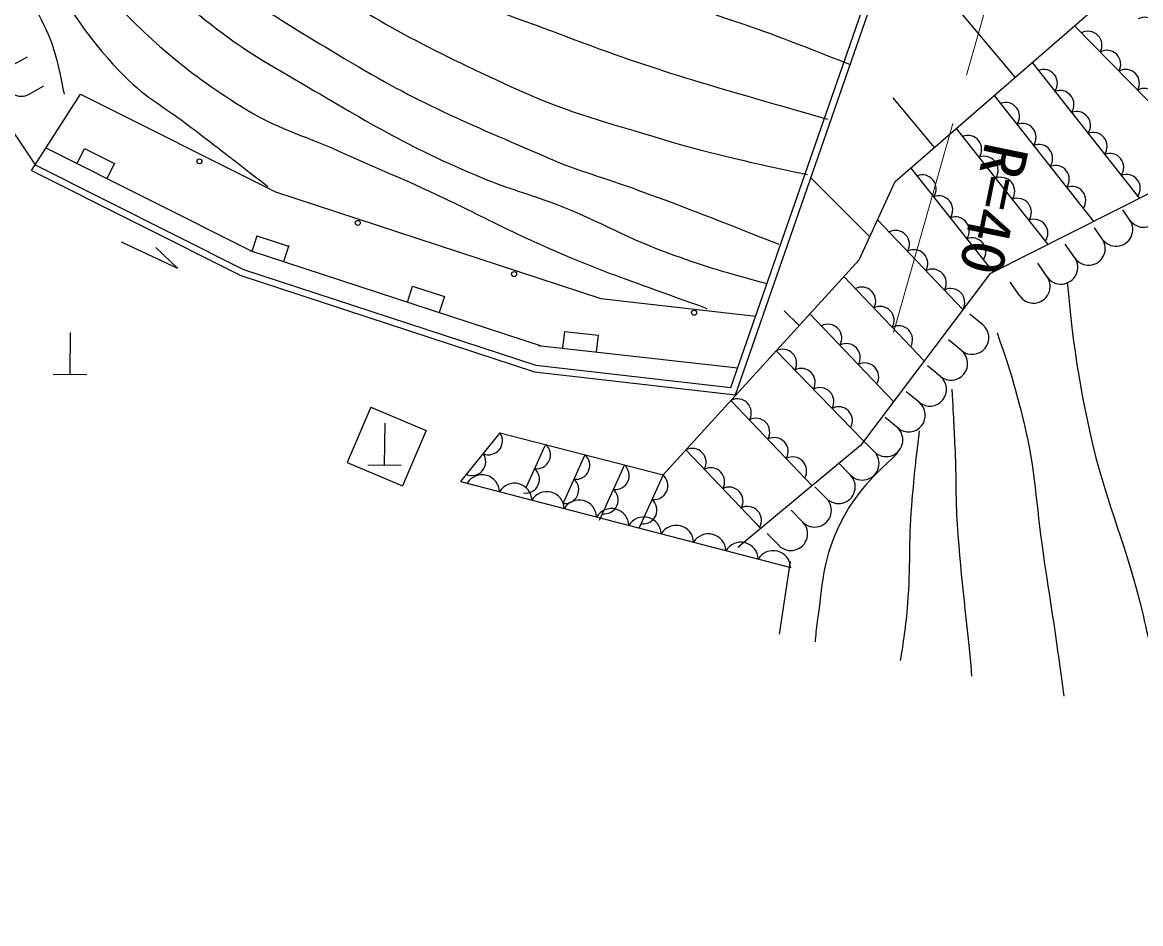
# Model space of a CAD drawing. Units: millimetres, scale not verified. Extents: x 40000 to 680000, y 20000 to 380000.
# Drawn here: x 470744 to 504199, y 259341 to 286296 of the extents above; entities that cross this region are included whole.
import ezdxf
from ezdxf.enums import TextEntityAlignment as Align

# ---------------------------------------------------------------- set-up
doc = ezdxf.new("R2010")
doc.units = ezdxf.units.MM
doc.header["$LTSCALE"] = 1000
doc.linetypes.add('CHAIN', pattern=[18.5, 12, -1.5, 3.5, -1.5])
doc.layers.add('M-BGD', color=7, linetype='Continuous', lineweight=25)
doc.layers.add('M-BMK', color=2, linetype='CHAIN', lineweight=13)
doc.styles.add('ＭＳ ゴシック', font='')
doc.styles.get('ＭＳ ゴシック').set_extended_font_data('MS Gothic')

msp = doc.modelspace()

# ---------------------------------------------------------------- linework, layer by layer
at = {"layer": 'M-BGD'}
for p, q in [((491943, 275378), (499737, 297808)), ((492080, 275161), (499926, 297742)), ((496859, 281536), (506809, 290188)), ((500443, 284653), (496909, 288905)), ((502217, 286195), (505567, 282785)), ((470458, 285022), (470893, 285268)), ((500950, 285093), (504160, 281027)), ((470950, 284152), (471385, 284398)), ((469686, 284183), (471122, 282038)), ((471013, 281868), (472485, 284151)), ((472485, 284151), (478314, 281224)), ((498034, 282557), (496798, 284035)), ((499816, 284108), (502792, 280338)), ((498683, 283122), (501425, 279649)), ((471449, 282545), (477628, 279443)), ((472381, 282077), (472605, 282524)), ((472605, 282524), (473499, 282075)), ((471122, 282038), (477359, 278906)), ((473499, 282075), (473275, 281628)), ((471013, 281868), (477283, 278721)), ((497324, 281940), (499784, 278822)), ((496093, 279881), (494333, 281647)), ((495774, 279194), (496859, 281536)), ((478314, 281224), (488054, 278033)), ((504589, 281243), (499683, 278771)), ((503876, 280383), (503668, 280687)), ((496328, 280390), (498883, 277708)), ((503053, 279817), (502823, 280151)), ((473697, 279735), (475386, 278948)), ((477616, 279442), (477772, 279917)), ((477758, 279914), (478708, 279603)), ((475386, 278948), (474736, 279558)), ((477546, 279476), (486296, 276610)), ((478714, 279620), (478558, 279145)), ((502229, 279250), (501945, 279662)), ((489910, 272760), (495774, 279194)), ((501405, 278683), (501121, 279095)), ((477283, 278721), (486067, 275843)), ((477359, 278906), (486109, 276039)), ((495319, 278695), (497724, 276170)), ((499683, 278771), (495817, 273637)), ((482262, 277931), (482417, 278407)), ((482417, 278407), (483368, 278095)), ((500581, 278116), (500297, 278528)), ((483368, 278095), (483212, 277620)), ((488054, 278033), (492683, 277508)), ((493981, 277226), (493531, 277673)), ((494306, 277583), (496809, 274955)), ((499475, 277254), (499088, 277571)), ((472169, 275767), (472184, 277017)), ((486916, 276552), (486973, 277049)), ((486973, 277049), (487966, 276936)), ((487966, 276936), (487910, 276439)), ((498841, 276480), (498454, 276797)), ((486177, 276636), (492145, 275959)), ((493294, 276472), (495878, 273813)), ((486109, 276039), (491943, 275378)), ((498208, 275706), (497821, 276023)), ((471669, 275773), (472669, 275761)), ((486067, 275843), (492080, 275161)), ((497574, 274932), (497187, 275249)), ((481164, 274791), (480462, 273134)), ((481164, 274791), (482822, 274089)), ((491943, 274990), (494374, 272437)), ((496941, 274159), (496554, 274475)), ((481578, 273055), (481593, 274305)), ((482822, 274089), (482120, 272432)), ((485033, 274019), (483855, 272561)), ((485033, 274019), (489910, 272760)), ((496229, 273457), (495878, 273813)), ((486378, 273630), (485816, 272398)), ((487575, 273363), (486908, 271900)), ((490592, 273508), (492833, 271156)), ((495817, 273637), (492147, 270586)), ((480462, 273134), (482120, 272432)), ((481078, 273061), (482078, 273049)), ((488755, 273058), (488000, 271402)), ((495517, 272755), (495166, 273111)), ((489910, 272760), (489188, 271155)), ((483855, 272561), (493731, 269988)), ((494804, 272053), (494453, 272409)), ((494092, 271351), (493741, 271707)), ((493380, 270649), (493029, 271005)), ((493710, 270174), (493386, 268003))]:
    msp.add_line(p, q, dxfattribs=at)
for centre in [(476042, 282140), (480778, 280299), (485455, 278768), (490841, 277611)]:
    msp.add_circle(centre, 75, dxfattribs=at)
for centre, radius, start, end in [((504319, 286030), 417, 330.7459, 118.2255), ((502625, 285614), 417, 330.7459, 118.2255), ((503185, 285044), 417, 330.7459, 118.2255), ((470704, 284587), 500, 119.5093, 299.5093), ((501292, 284471), 417, 324.5496, 112.0292), ((503746, 284473), 417, 330.7459, 118.2255), ((501788, 283843), 417, 324.5496, 112.0292), ((504306, 283902), 417, 330.7459, 118.2255), ((500159, 283486), 417, 324.5496, 112.0292), ((502283, 283215), 417, 324.5496, 112.0292), ((500654, 282858), 417, 324.5496, 112.0292), ((499025, 282500), 417, 324.5496, 112.0292), ((502779, 282588), 417, 324.5496, 112.0292), ((501150, 282230), 417, 324.5496, 112.0292), ((503275, 281960), 417, 324.5496, 112.0292), ((499521, 281873), 417, 324.5496, 112.0292), ((497666, 281318), 417, 324.5496, 112.0292), ((501646, 281602), 417, 324.5496, 112.0292), ((503770, 281332), 417, 324.5496, 112.0292), ((500017, 281245), 417, 324.5496, 112.0292), ((502141, 280974), 417, 324.5496, 112.0292), ((498161, 280690), 417, 324.5496, 112.0292), ((500513, 280617), 417, 324.5496, 112.0292), ((504288, 280667), 500, 214.5237, 34.5237), ((498657, 280062), 417, 324.5496, 112.0292), ((501008, 279989), 417, 324.5496, 112.0292), ((503464, 280100), 500, 214.5237, 34.5237), ((496865, 279658), 417, 329.8621, 117.3416), ((499153, 279434), 417, 324.5496, 112.0292), ((502641, 279533), 500, 214.5237, 34.5237), ((497416, 279079), 417, 329.8621, 117.3416), ((501817, 278966), 500, 214.5237, 34.5237), ((497968, 278499), 417, 329.8621, 117.3416), ((500993, 278400), 500, 214.5237, 34.5237), ((495856, 277963), 417, 329.8621, 117.3416), ((498520, 277920), 417, 329.8621, 117.3416), ((496407, 277383), 417, 329.8621, 117.3416), ((494843, 276851), 417, 329.8621, 117.3416), ((496959, 276804), 417, 329.8621, 117.3416), ((499158, 276867), 500, 230.6956, 50.6956), ((495394, 276272), 417, 329.8621, 117.3416), ((493489, 276104), 417, 330.4418, 117.9214), ((498525, 276093), 500, 230.6956, 50.6956), ((495946, 275692), 417, 329.8621, 117.3416), ((494046, 275530), 417, 330.4418, 117.9214), ((497891, 275319), 500, 230.6956, 50.6956), ((494604, 274956), 417, 330.4418, 117.9214), ((492134, 274620), 417, 329.8621, 117.3416), ((495161, 274383), 417, 330.4418, 117.9214), ((497258, 274546), 500, 230.6956, 50.6956), ((492686, 274041), 417, 329.8621, 117.3416), ((484691, 273781), 417, 247.309, 34.7886), ((496585, 273808), 500, 224.587, 44.587), ((486128, 273363), 417, 261.7603, 49.2399), ((493238, 273461), 417, 329.8621, 117.3416), ((484188, 273159), 417, 247.309, 34.7886), ((487303, 273047), 417, 261.7603, 49.2399), ((490784, 273138), 417, 329.8621, 117.3416), ((495873, 273106), 500, 224.587, 44.587), ((488483, 272742), 417, 261.7603, 49.2399), ((493789, 272882), 417, 329.8621, 117.3416), ((484498, 272243), 521, 1.6566, 149.1362), ((485797, 272635), 417, 261.7603, 49.2399), ((489640, 272443), 417, 262.0325, 49.5121), ((491336, 272559), 417, 329.8621, 117.3416), ((495160, 272404), 500, 224.587, 44.587), ((485465, 271991), 521, 1.6566, 149.1362), ((486971, 272319), 417, 261.7603, 49.2399), ((488151, 272014), 417, 261.7603, 49.2399), ((491887, 271979), 417, 329.8621, 117.3416), ((486433, 271739), 521, 1.6566, 149.1362), ((487401, 271487), 521, 1.6566, 149.1362), ((489311, 271713), 417, 262.0325, 49.5121), ((494448, 271702), 500, 224.587, 44.587), ((488368, 271234), 521, 1.6566, 149.1362), ((492439, 271400), 417, 329.8621, 117.3416), ((489336, 270982), 521, 1.6566, 149.1362), ((493736, 271000), 500, 224.587, 44.587), ((490304, 270730), 521, 1.6566, 149.1362), ((491271, 270478), 521, 1.6566, 149.1362), ((492239, 270226), 521, 1.6566, 149.1362), ((493207, 269974), 521, 1.6566, 149.1362)]:
    msp.add_arc(centre, radius, start, end, dxfattribs=at)
for points, knots in [([(460266, 303501), (461012, 303048), (461243, 302890), (461823, 302435), (462613, 301816), (462921, 301318), (463666, 300646), (464455, 299936), (464978, 299629), (465739, 298887), (466530, 298115), (466797, 297522), (467544, 296707), (469222, 294873), (470386, 294065), (472103, 292268), (473392, 290918), (473936, 289984), (475332, 288745), (477130, 287148), (478315, 286456), (480376, 285216), (482628, 283861), (484011, 283307), (486425, 282264), (487467, 281814), (488095, 281674), (489161, 281282), (490817, 280674), (491342, 280460), (493377, 279661)], [0, 0, 0, 0, 1, 1, 1, 2, 2, 2, 3, 3, 3, 4, 4, 4, 5, 5, 5, 6, 6, 6, 7, 7, 7, 8, 8, 8, 9, 9, 9, 10, 10, 10, 10]), ([(460660, 303660), (462274, 302531), (462754, 302193), (463999, 301133), (465266, 300055), (465867, 299331), (467071, 298184), (468682, 296650), (469560, 295765), (471211, 294274), (472719, 292912), (473590, 292177), (475161, 290889), (476674, 289650), (477493, 288909), (479115, 287816), (481428, 286256), (482835, 285533), (485371, 284370), (486976, 283635), (487946, 283386), (489638, 282879), (491410, 282348), (492044, 282216), (494237, 281744)], [0, 0, 0, 0, 1, 1, 1, 2, 2, 2, 3, 3, 3, 4, 4, 4, 5, 5, 5, 6, 6, 6, 7, 7, 7, 8, 8, 8, 8]), ([(425163, 262017), (427449, 263453), (428022, 263813), (429852, 264968), (432052, 266356), (433511, 266827), (435479, 268528), (437951, 270663), (439150, 272104), (441080, 274739), (442203, 276271), (442841, 277143), (443697, 278839), (445227, 281871), (445941, 283644), (447203, 286798), (447855, 288429), (448110, 289386), (448778, 291010), (449569, 292933), (449864, 294121), (451067, 295817), (451990, 297118), (452666, 297736), (453846, 298810), (454386, 299302), (454763, 299488), (455324, 299956), (455981, 300503), (456244, 300950), (456976, 301394), (457573, 301757), (457932, 302012), (458627, 302085), (459093, 302133), (459357, 301982), (459799, 301827), (460444, 301600), (460823, 301469), (461376, 301067), (462380, 300336), (462777, 299729), (463694, 298892), (464846, 297839), (465562, 297326), (466693, 296250), (467755, 295237), (468233, 294555), (469244, 293490), (471169, 291461), (472241, 290318), (474215, 288336), (474981, 287566), (475351, 287067), (476197, 286386), (477185, 285591), (477806, 285227), (478902, 284589), (481031, 283351), (482207, 282597), (484482, 281654), (485324, 281304), (485827, 281191), (486679, 280865), (488088, 280324), (488806, 279840), (490230, 279338), (491305, 278958), (491693, 278840), (493023, 278484)], [0, 0, 0, 0, 1, 1, 1, 2, 2, 2, 3, 3, 3, 4, 4, 4, 5, 5, 5, 6, 6, 6, 7, 7, 7, 8, 8, 8, 9, 9, 9, 10, 10, 10, 11, 11, 11, 12, 12, 12, 13, 13, 13, 14, 14, 14, 15, 15, 15, 16, 16, 16, 17, 17, 17, 18, 18, 18, 19, 19, 19, 20, 20, 20, 21, 21, 21, 22, 22, 22, 23, 23, 23, 23]), ([(424931, 261223), (425514, 261572), (425684, 261682), (426196, 261918), (426575, 262094), (426811, 262139), (427186, 262324), (428548, 262995), (429171, 263619), (430489, 264372), (431515, 264958), (432126, 265223), (433137, 265834), (435124, 267036), (436253, 267738), (437959, 269313), (438352, 269676), (438443, 269994), (438777, 270411), (439151, 270878), (439386, 271119), (439770, 271578), (440564, 272528), (441076, 273011), (441786, 274025), (442721, 275358), (443218, 276126), (444023, 277541), (445096, 279431), (445629, 280534), (446488, 282531), (446957, 283623), (447065, 284293), (447451, 285417), (448091, 287285), (448402, 288349), (449112, 290192), (449545, 291317), (449869, 292179), (450319, 293031), (450549, 293467), (450843, 293835), (451168, 294357), (451870, 295487), (452025, 296292), (452921, 297275), (454296, 298785), (455255, 299520), (457069, 300459), (457616, 300742), (457923, 301060), (458538, 301032), (459504, 300989), (460006, 300605), (460833, 300104), (462228, 299260), (462715, 298393), (463967, 297349), (464948, 296530), (465642, 296245), (466569, 295366), (467959, 294049), (468561, 293140), (469773, 291657), (471139, 289984), (471611, 288800), (473122, 287257), (474608, 285740), (475504, 284911), (477299, 283775), (478355, 283108), (479069, 282961), (480208, 282446), (481423, 281897), (482121, 281628), (483327, 281059), (484206, 280643), (484682, 280374), (485563, 279963), (487714, 278960), (488504, 278728), (491218, 277743)], [0, 0, 0, 0, 1, 1, 1, 2, 2, 2, 3, 3, 3, 4, 4, 4, 5, 5, 5, 6, 6, 6, 7, 7, 7, 8, 8, 8, 9, 9, 9, 10, 10, 10, 11, 11, 11, 12, 12, 12, 13, 13, 13, 14, 14, 14, 15, 15, 15, 16, 16, 16, 17, 17, 17, 18, 18, 18, 19, 19, 19, 20, 20, 20, 21, 21, 21, 22, 22, 22, 23, 23, 23, 24, 24, 24, 25, 25, 25, 26, 26, 26, 27, 27, 27, 27]), ([(424377, 260285), (425020, 260470), (426200, 260810), (427272, 261364), (428075, 261779), (428422, 262185), (429212, 262624), (430472, 263323), (431312, 263452), (432561, 264172), (434468, 265271), (435528, 265936), (437212, 267354), (438647, 268561), (439243, 269464), (440463, 270889), (441694, 272326), (442424, 273110), (443472, 274686), (444577, 276349), (445105, 277347), (445970, 279147), (446954, 281195), (447272, 282444), (448143, 284543), (448924, 286423), (449591, 287388), (450202, 289330), (450572, 290504), (450624, 291462), (450952, 292391), (451264, 293276), (451574, 294135), (452227, 295110), (452433, 295417), (452587, 295561), (452817, 295851), (453510, 296724), (453745, 297358), (454585, 298090), (455187, 298614), (455559, 298887), (456279, 299231), (456923, 299538), (457314, 299738), (458027, 299759), (458976, 299787), (459501, 299498), (460372, 299120), (461557, 298605), (462060, 298013), (463083, 297224), (464404, 296204), (465127, 295603), (466318, 294435), (467450, 293325), (468257, 292420), (469033, 291417), (469885, 290315), (470482, 289117), (471491, 287697), (472352, 286485), (472755, 285727), (473807, 284675), (474485, 283997), (474998, 283769), (475759, 283185), (476672, 282485), (476957, 282263), (478090, 281385)], [0, 0, 0, 0, 1, 1, 1, 2, 2, 2, 3, 3, 3, 4, 4, 4, 5, 5, 5, 6, 6, 6, 7, 7, 7, 8, 8, 8, 9, 9, 9, 10, 10, 10, 11, 11, 11, 12, 12, 12, 13, 13, 13, 14, 14, 14, 15, 15, 15, 16, 16, 16, 17, 17, 17, 18, 18, 18, 19, 19, 19, 20, 20, 20, 21, 21, 21, 22, 22, 22, 23, 23, 23, 23]), ([(423770, 259341), (426490, 260275), (427326, 260584), (429505, 261612), (432026, 262801), (433398, 263585), (435689, 265173), (437031, 266103), (437797, 266624), (438985, 267745), (439355, 268094), (439493, 268354), (439812, 268750), (441788, 271197), (442893, 272573), (444723, 275132), (445447, 276146), (445779, 276768), (446352, 277874), (447224, 279559), (447465, 280616), (448178, 282374), (448867, 284072), (449326, 284995), (449942, 286721), (450355, 287880), (450639, 288518), (450910, 289718), (451059, 290382), (451019, 290778), (451177, 291441), (451311, 291999), (451586, 292366), (451738, 292800), (451832, 293069), (451854, 293348), (451993, 293677), (452257, 294305), (452661, 294827), (453137, 295533), (453484, 296049), (453780, 296448), (454195, 296723), (455010, 297264), (455772, 297451), (456541, 297598), (457253, 297733), (457975, 297842), (458859, 297644), (460696, 297231), (461907, 296335), (463239, 295633), (464461, 294989), (465431, 294516), (466244, 293768), (467453, 292655), (468031, 291491), (468784, 290413), (469476, 289421), (470101, 288454), (470873, 287155), (471084, 286801), (471204, 286603), (471381, 286232), (471747, 285466), (471782, 285117), (471998, 284147)], [0, 0, 0, 0, 1, 1, 1, 2, 2, 2, 3, 3, 3, 4, 4, 4, 5, 5, 5, 6, 6, 6, 7, 7, 7, 8, 8, 8, 9, 9, 9, 10, 10, 10, 11, 11, 11, 12, 12, 12, 13, 13, 13, 14, 14, 14, 15, 15, 15, 16, 16, 16, 17, 17, 17, 18, 18, 18, 19, 19, 19, 20, 20, 20, 21, 21, 21, 22, 22, 22, 22]), ([(472755, 295193), (473636, 294427), (473903, 294213), (474676, 293633), (475785, 292799), (476608, 292607), (477653, 291694), (478574, 290888), (478834, 290169), (479784, 289399), (480880, 288512), (481600, 288139), (482872, 287532), (484408, 286798), (485323, 286509), (486915, 285909), (489949, 284766), (491030, 284504), (494826, 283398)], [0, 0, 0, 0, 1, 1, 1, 2, 2, 2, 3, 3, 3, 4, 4, 4, 5, 5, 5, 6, 6, 6, 6]), ([(475714, 294791), (476687, 294357), (476982, 294223), (477751, 293778), (478565, 293309), (479117, 293133), (479748, 292437), (480336, 291787), (480231, 291127), (480785, 290448), (481271, 289852), (481702, 289655), (482381, 289294), (483552, 288672), (484360, 288695), (485627, 288303), (486439, 288052), (486892, 287906), (487705, 287656), (489283, 287171), (490188, 286965), (491752, 286436), (493234, 285934), (493726, 285742), (495505, 285036)], [0, 0, 0, 0, 1, 1, 1, 2, 2, 2, 3, 3, 3, 4, 4, 4, 5, 5, 5, 6, 6, 6, 7, 7, 7, 8, 8, 8, 8]), ([(502001, 278525), (502200, 276548), (502281, 275943), (502616, 274315), (503030, 272300), (503558, 271247), (504095, 269261), (504370, 268241), (504456, 267653), (504729, 266632), (504843, 266205), (504941, 265975), (505048, 265546), (505057, 265511), (505066, 265477), (505074, 265443)], [0, 0, 0, 0, 1, 1, 1, 2, 2, 2, 3, 3, 3, 4, 4, 4, 5, 5, 5, 5]), ([(499902, 277011), (500332, 275783), (500445, 275397), (500702, 274338), (501066, 272834), (501054, 271950), (501279, 270419), (501489, 268986), (501630, 268187), (501817, 266750), (501845, 266539), (501872, 266335), (501899, 266139)], [0, 0, 0, 0, 1, 1, 1, 2, 2, 2, 3, 3, 3, 4, 4, 4, 4]), ([(498550, 275321), (498605, 274354), (498620, 274103), (498651, 273322), (498682, 272526), (498658, 272078), (498709, 271283), (498825, 269498), (498998, 268489), (499142, 266743)], [0, 0, 0, 0, 1, 1, 1, 2, 2, 2, 3, 3, 3, 3]), ([(497578, 274084), (497444, 273015), (497412, 272719), (497343, 271840), (497252, 270697), (497313, 270050), (497224, 268908), (497172, 268248), (497091, 267722), (497009, 267210)], [0, 0, 0, 0, 1, 1, 1, 2, 2, 2, 3, 3, 3, 3]), ([(496940, 273422), (496038, 272564), (495616, 272172), (495135, 271143), (494666, 270142), (494685, 269473), (494526, 268379), (494494, 268156), (494474, 267956), (494462, 267768)], [0, 0, 0, 0, 1, 1, 1, 2, 2, 2, 3, 3, 3, 3])]:
    msp.add_open_spline(points, degree=3, knots=knots, dxfattribs=at)
at = {"layer": 'M-BMK'}
msp.add_line((503646, 301063), (496801, 277018), dxfattribs=at)

# ---------------------------------------------------------------- texts
at = {"layer": 'M-BMK', "style": 'ＭＳ ゴシック', "width": 1.1}
msp.add_text('R=40', height=1320, rotation=258.339, dxfattribs=at).set_placement((500058, 278638), align=Align.TOP_RIGHT)

doc.saveas('drawing.dxf')
